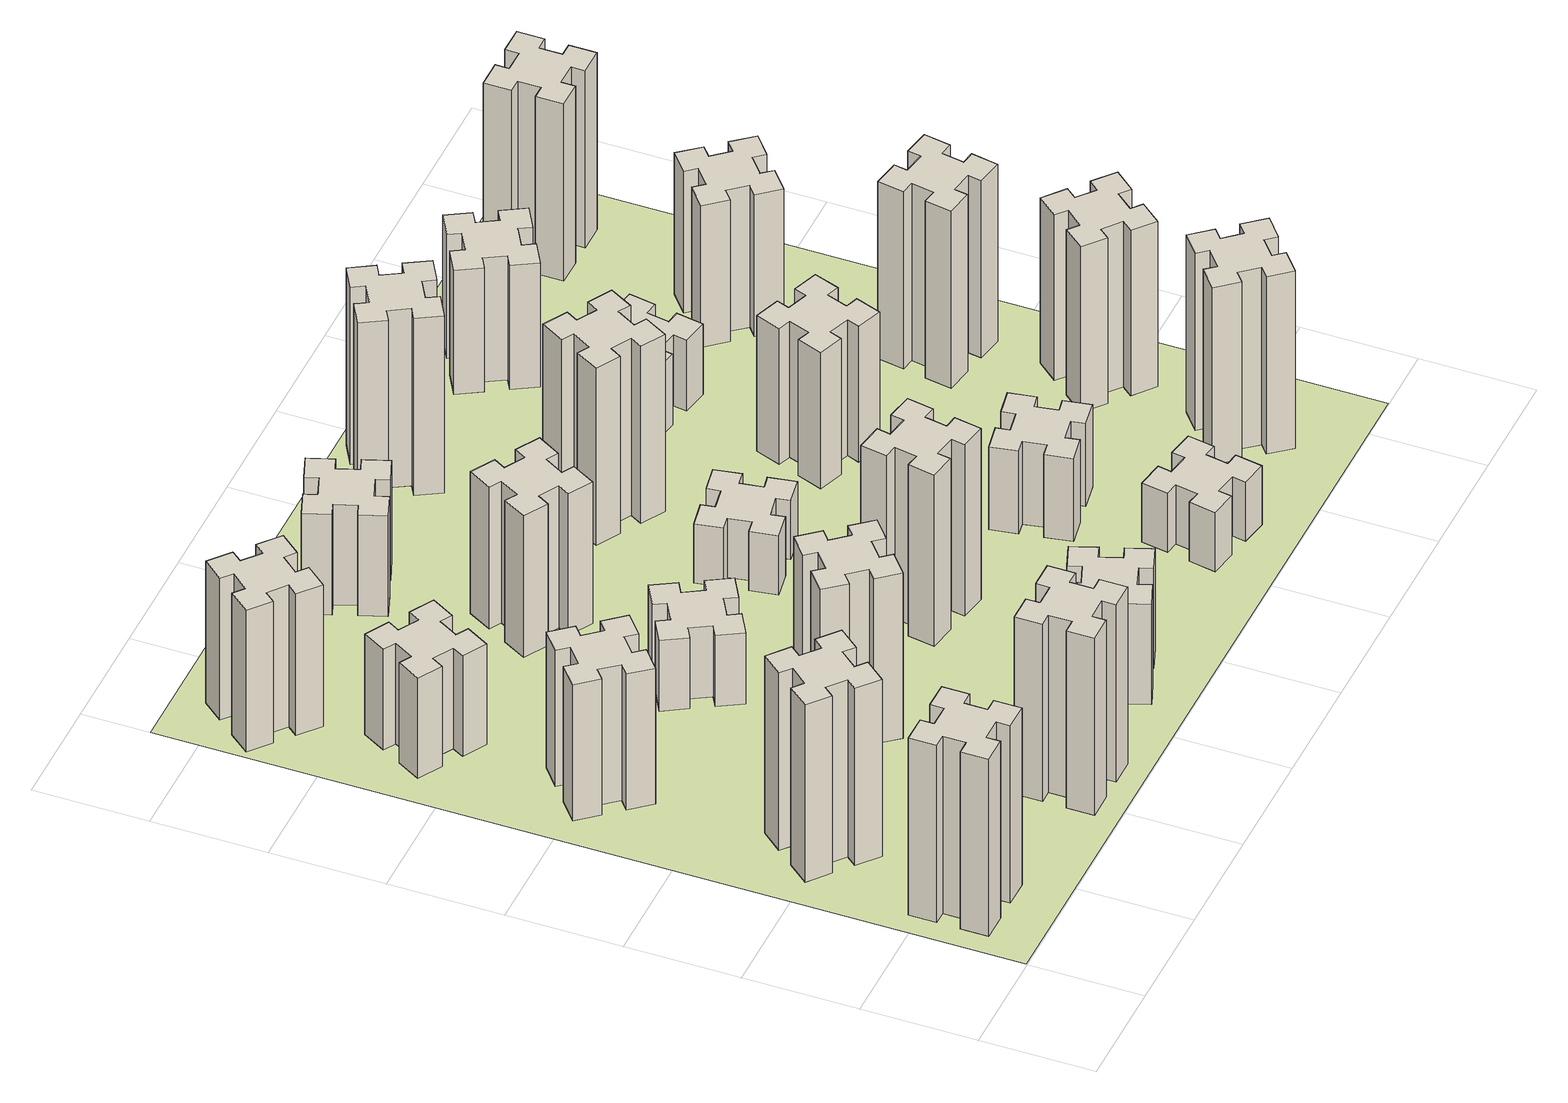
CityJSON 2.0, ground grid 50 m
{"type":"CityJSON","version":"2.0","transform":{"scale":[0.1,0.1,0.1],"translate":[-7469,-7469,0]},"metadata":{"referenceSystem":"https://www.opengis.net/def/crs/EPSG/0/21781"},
"CityObjects":{
"building1":{"type":"Building","attributes":{"class":"1000","function":"1000","usage":"1000","yearOfConstruction":2016,"roofType":"1000","measuredHeight":90,"storeysAboveGround":30,"storeysBelowGround":0},"geometry":[{"type":"Solid","lod":"1","boundaries":[[[[0,1,2,3,4,5,6,7,8,9,10,11,12,13,14,15,16,17,18,19]],[[17,16,20,21]],[[16,15,22,20]],[[15,14,23,22]],[[14,13,24,23]],[[13,12,25,24]],[[12,11,26,25]],[[11,10,27,26]],[[10,9,28,27]],[[9,8,29,28]],[[8,7,30,29]],[[7,6,31,30]],[[6,5,32,31]],[[5,4,33,32]],[[4,3,34,33]],[[3,2,35,34]],[[2,1,36,35]],[[1,0,37,36]],[[0,19,38,37]],[[19,18,39,38]],[[18,17,21,39]],[[24,25,26,27,28,29,30,31,32,33,34,35,36,37,38,39,21,20,22,23]]]]}]},
"building2":{"type":"Building","attributes":{"class":"1000","function":"1000","usage":"1000","yearOfConstruction":2016,"roofType":"1000","measuredHeight":90,"storeysAboveGround":30,"storeysBelowGround":0},"geometry":[{"type":"Solid","lod":"1","boundaries":[[[[40,41,42,43,44,45,46,47,48,49,50,51,52,53,54,55,56,57,58,59]],[[57,56,60,61]],[[56,55,62,60]],[[55,54,63,62]],[[54,53,64,63]],[[53,52,65,64]],[[52,51,66,65]],[[51,50,67,66]],[[50,49,68,67]],[[49,48,69,68]],[[48,47,70,69]],[[47,46,71,70]],[[46,45,72,71]],[[45,44,73,72]],[[44,43,74,73]],[[43,42,75,74]],[[42,41,76,75]],[[41,40,77,76]],[[40,59,78,77]],[[59,58,79,78]],[[58,57,61,79]],[[64,65,66,67,68,69,70,71,72,73,74,75,76,77,78,79,61,60,62,63]]]]}]},
"building3":{"type":"Building","attributes":{"class":"1000","function":"1000","usage":"1000","yearOfConstruction":2016,"roofType":"1000","measuredHeight":69,"storeysAboveGround":30,"storeysBelowGround":0},"geometry":[{"type":"Solid","lod":"1","boundaries":[[[[80,81,82,83,84,85,86,87,88,89,90,91,92,93,94,95,96,97,98,99]],[[97,96,100,101]],[[96,95,102,100]],[[95,94,103,102]],[[94,93,104,103]],[[93,92,105,104]],[[92,91,106,105]],[[91,90,107,106]],[[90,89,108,107]],[[89,88,109,108]],[[88,87,110,109]],[[87,86,111,110]],[[86,85,112,111]],[[85,84,113,112]],[[84,83,114,113]],[[83,82,115,114]],[[82,81,116,115]],[[81,80,117,116]],[[80,99,118,117]],[[99,98,119,118]],[[98,97,101,119]],[[104,105,106,107,108,109,110,111,112,113,114,115,116,117,118,119,101,100,102,103]]]]}]},
"building4":{"type":"Building","attributes":{"class":"1000","function":"1000","usage":"1000","yearOfConstruction":2016,"roofType":"1000","measuredHeight":51,"storeysAboveGround":30,"storeysBelowGround":0},"geometry":[{"type":"Solid","lod":"1","boundaries":[[[[120,121,122,123,124,125,126,127,128,129,130,131,132,133,134,135,136,137,138,139]],[[137,136,140,141]],[[136,135,142,140]],[[135,134,143,142]],[[134,133,144,143]],[[133,132,145,144]],[[132,131,146,145]],[[131,130,147,146]],[[130,129,148,147]],[[129,128,149,148]],[[128,127,150,149]],[[127,126,151,150]],[[126,125,152,151]],[[125,124,153,152]],[[124,123,154,153]],[[123,122,155,154]],[[122,121,156,155]],[[121,120,157,156]],[[120,139,158,157]],[[139,138,159,158]],[[138,137,141,159]],[[144,145,146,147,148,149,150,151,152,153,154,155,156,157,158,159,141,140,142,143]]]]}]},
"building5":{"type":"Building","attributes":{"class":"1000","function":"1000","usage":"1000","yearOfConstruction":2016,"roofType":"1000","measuredHeight":90,"storeysAboveGround":30,"storeysBelowGround":0},"geometry":[{"type":"Solid","lod":"1","boundaries":[[[[160,161,162,163,164,165,166,167,168,169,170,171,172,173,174,175,176,177,178,179]],[[177,176,180,181]],[[176,175,182,180]],[[175,174,183,182]],[[174,173,184,183]],[[173,172,185,184]],[[172,171,186,185]],[[171,170,187,186]],[[170,169,188,187]],[[169,168,189,188]],[[168,167,190,189]],[[167,166,191,190]],[[166,165,192,191]],[[165,164,193,192]],[[164,163,194,193]],[[163,162,195,194]],[[162,161,196,195]],[[161,160,197,196]],[[160,179,198,197]],[[179,178,199,198]],[[178,177,181,199]],[[184,185,186,187,188,189,190,191,192,193,194,195,196,197,198,199,181,180,182,183]]]]}]},
"building6":{"type":"Building","attributes":{"class":"1000","function":"1000","usage":"1000","yearOfConstruction":2016,"roofType":"1000","measuredHeight":72,"storeysAboveGround":30,"storeysBelowGround":0},"geometry":[{"type":"Solid","lod":"1","boundaries":[[[[200,201,202,203,204,205,206,207,208,209,210,211,212,213,214,215,216,217,218,219]],[[217,216,220,221]],[[216,215,222,220]],[[215,214,223,222]],[[214,213,224,223]],[[213,212,225,224]],[[212,211,226,225]],[[211,210,227,226]],[[210,209,228,227]],[[209,208,229,228]],[[208,207,230,229]],[[207,206,231,230]],[[206,205,232,231]],[[205,204,233,232]],[[204,203,234,233]],[[203,202,235,234]],[[202,201,236,235]],[[201,200,237,236]],[[200,219,238,237]],[[219,218,239,238]],[[218,217,221,239]],[[224,225,226,227,228,229,230,231,232,233,234,235,236,237,238,239,221,220,222,223]]]]}]},
"building7":{"type":"Building","attributes":{"class":"1000","function":"1000","usage":"1000","yearOfConstruction":2016,"roofType":"1000","measuredHeight":84,"storeysAboveGround":30,"storeysBelowGround":0},"geometry":[{"type":"Solid","lod":"1","boundaries":[[[[240,241,242,243,244,245,246,247,248,249,250,251,252,253,254,255,256,257,258,259]],[[257,256,260,261]],[[256,255,262,260]],[[255,254,263,262]],[[254,253,264,263]],[[253,252,265,264]],[[252,251,266,265]],[[251,250,267,266]],[[250,249,268,267]],[[249,248,269,268]],[[248,247,270,269]],[[247,246,271,270]],[[246,245,272,271]],[[245,244,273,272]],[[244,243,274,273]],[[243,242,275,274]],[[242,241,276,275]],[[241,240,277,276]],[[240,259,278,277]],[[259,258,279,278]],[[258,257,261,279]],[[264,265,266,267,268,269,270,271,272,273,274,275,276,277,278,279,261,260,262,263]]]]}]},
"building8":{"type":"Building","attributes":{"class":"1000","function":"1000","usage":"1000","yearOfConstruction":2016,"roofType":"1000","measuredHeight":36,"storeysAboveGround":30,"storeysBelowGround":0},"geometry":[{"type":"Solid","lod":"1","boundaries":[[[[280,281,282,283,284,285,286,287,288,289,290,291,292,293,294,295,296,297,298,299]],[[297,296,300,301]],[[296,295,302,300]],[[295,294,303,302]],[[294,293,304,303]],[[293,292,305,304]],[[292,291,306,305]],[[291,290,307,306]],[[290,289,308,307]],[[289,288,309,308]],[[288,287,310,309]],[[287,286,311,310]],[[286,285,312,311]],[[285,284,313,312]],[[284,283,314,313]],[[283,282,315,314]],[[282,281,316,315]],[[281,280,317,316]],[[280,299,318,317]],[[299,298,319,318]],[[298,297,301,319]],[[304,305,306,307,308,309,310,311,312,313,314,315,316,317,318,319,301,300,302,303]]]]}]},
"building9":{"type":"Building","attributes":{"class":"1000","function":"1000","usage":"1000","yearOfConstruction":2016,"roofType":"1000","measuredHeight":51,"storeysAboveGround":30,"storeysBelowGround":0},"geometry":[{"type":"Solid","lod":"1","boundaries":[[[[320,321,322,323,324,325,326,327,328,329,330,331,332,333,334,335,336,337,338,339]],[[337,336,340,341]],[[336,335,342,340]],[[335,334,343,342]],[[334,333,344,343]],[[333,332,345,344]],[[332,331,346,345]],[[331,330,347,346]],[[330,329,348,347]],[[329,328,349,348]],[[328,327,350,349]],[[327,326,351,350]],[[326,325,352,351]],[[325,324,353,352]],[[324,323,354,353]],[[323,322,355,354]],[[322,321,356,355]],[[321,320,357,356]],[[320,339,358,357]],[[339,338,359,358]],[[338,337,341,359]],[[344,345,346,347,348,349,350,351,352,353,354,355,356,357,358,359,341,340,342,343]]]]}]},
"building10":{"type":"Building","attributes":{"class":"1000","function":"1000","usage":"1000","yearOfConstruction":2016,"roofType":"1000","measuredHeight":72,"storeysAboveGround":30,"storeysBelowGround":0},"geometry":[{"type":"Solid","lod":"1","boundaries":[[[[360,361,362,363,364,365,366,367,368,369,370,371,372,373,374,375,376,377,378,379]],[[377,376,380,381]],[[376,375,382,380]],[[375,374,383,382]],[[374,373,384,383]],[[373,372,385,384]],[[372,371,386,385]],[[371,370,387,386]],[[370,369,388,387]],[[369,368,389,388]],[[368,367,390,389]],[[367,366,391,390]],[[366,365,392,391]],[[365,364,393,392]],[[364,363,394,393]],[[363,362,395,394]],[[362,361,396,395]],[[361,360,397,396]],[[360,379,398,397]],[[379,378,399,398]],[[378,377,381,399]],[[384,385,386,387,388,389,390,391,392,393,394,395,396,397,398,399,381,380,382,383]]]]}]},
"building11":{"type":"Building","attributes":{"class":"1000","function":"1000","usage":"1000","yearOfConstruction":2016,"roofType":"1000","measuredHeight":51,"storeysAboveGround":30,"storeysBelowGround":0},"geometry":[{"type":"Solid","lod":"1","boundaries":[[[[400,401,402,403,404,405,406,407,408,409,410,411,412,413,414,415,416,417,418,419]],[[417,416,420,421]],[[416,415,422,420]],[[415,414,423,422]],[[414,413,424,423]],[[413,412,425,424]],[[412,411,426,425]],[[411,410,427,426]],[[410,409,428,427]],[[409,408,429,428]],[[408,407,430,429]],[[407,406,431,430]],[[406,405,432,431]],[[405,404,433,432]],[[404,403,434,433]],[[403,402,435,434]],[[402,401,436,435]],[[401,400,437,436]],[[400,419,438,437]],[[419,418,439,438]],[[418,417,421,439]],[[424,425,426,427,428,429,430,431,432,433,434,435,436,437,438,439,421,420,422,423]]]]}]},
"building12":{"type":"Building","attributes":{"class":"1000","function":"1000","usage":"1000","yearOfConstruction":2016,"roofType":"1000","measuredHeight":87,"storeysAboveGround":30,"storeysBelowGround":0},"geometry":[{"type":"Solid","lod":"1","boundaries":[[[[440,441,442,443,444,445,446,447,448,449,450,451,452,453,454,455,456,457,458,459]],[[457,456,460,461]],[[456,455,462,460]],[[455,454,463,462]],[[454,453,464,463]],[[453,452,465,464]],[[452,451,466,465]],[[451,450,467,466]],[[450,449,468,467]],[[449,448,469,468]],[[448,447,470,469]],[[447,446,471,470]],[[446,445,472,471]],[[445,444,473,472]],[[444,443,474,473]],[[443,442,475,474]],[[442,441,476,475]],[[441,440,477,476]],[[440,459,478,477]],[[459,458,479,478]],[[458,457,461,479]],[[464,465,466,467,468,469,470,471,472,473,474,475,476,477,478,479,461,460,462,463]]]]}]},
"building13":{"type":"Building","attributes":{"class":"1000","function":"1000","usage":"1000","yearOfConstruction":2016,"roofType":"1000","measuredHeight":30,"storeysAboveGround":30,"storeysBelowGround":0},"geometry":[{"type":"Solid","lod":"1","boundaries":[[[[480,481,482,483,484,485,486,487,488,489,490,491,492,493,494,495,496,497,498,499]],[[497,496,500,501]],[[496,495,502,500]],[[495,494,503,502]],[[494,493,504,503]],[[493,492,505,504]],[[492,491,506,505]],[[491,490,507,506]],[[490,489,508,507]],[[489,488,509,508]],[[488,487,510,509]],[[487,486,511,510]],[[486,485,512,511]],[[485,484,513,512]],[[484,483,514,513]],[[483,482,515,514]],[[482,481,516,515]],[[481,480,517,516]],[[480,499,518,517]],[[499,498,519,518]],[[498,497,501,519]],[[504,505,506,507,508,509,510,511,512,513,514,515,516,517,518,519,501,500,502,503]]]]}]},
"building14":{"type":"Building","attributes":{"class":"1000","function":"1000","usage":"1000","yearOfConstruction":2016,"roofType":"1000","measuredHeight":90,"storeysAboveGround":30,"storeysBelowGround":0},"geometry":[{"type":"Solid","lod":"1","boundaries":[[[[520,521,522,523,524,525,526,527,528,529,530,531,532,533,534,535,536,537,538,539]],[[537,536,540,541]],[[536,535,542,540]],[[535,534,543,542]],[[534,533,544,543]],[[533,532,545,544]],[[532,531,546,545]],[[531,530,547,546]],[[530,529,548,547]],[[529,528,549,548]],[[528,527,550,549]],[[527,526,551,550]],[[526,525,552,551]],[[525,524,553,552]],[[524,523,554,553]],[[523,522,555,554]],[[522,521,556,555]],[[521,520,557,556]],[[520,539,558,557]],[[539,538,559,558]],[[538,537,541,559]],[[544,545,546,547,548,549,550,551,552,553,554,555,556,557,558,559,541,540,542,543]]]]}]},
"building15":{"type":"Building","attributes":{"class":"1000","function":"1000","usage":"1000","yearOfConstruction":2016,"roofType":"1000","measuredHeight":30,"storeysAboveGround":30,"storeysBelowGround":0},"geometry":[{"type":"Solid","lod":"1","boundaries":[[[[560,561,562,563,564,565,566,567,568,569,570,571,572,573,574,575,576,577,578,579]],[[577,576,580,581]],[[576,575,582,580]],[[575,574,583,582]],[[574,573,584,583]],[[573,572,585,584]],[[572,571,586,585]],[[571,570,587,586]],[[570,569,588,587]],[[569,568,589,588]],[[568,567,590,589]],[[567,566,591,590]],[[566,565,592,591]],[[565,564,593,592]],[[564,563,594,593]],[[563,562,595,594]],[[562,561,596,595]],[[561,560,597,596]],[[560,579,598,597]],[[579,578,599,598]],[[578,577,581,599]],[[584,585,586,587,588,589,590,591,592,593,594,595,596,597,598,599,581,580,582,583]]]]}]},
"building16":{"type":"Building","attributes":{"class":"1000","function":"1000","usage":"1000","yearOfConstruction":2016,"roofType":"1000","measuredHeight":90,"storeysAboveGround":30,"storeysBelowGround":0},"geometry":[{"type":"Solid","lod":"1","boundaries":[[[[600,601,602,603,604,605,606,607,608,609,610,611,612,613,614,615,616,617,618,619]],[[617,616,620,621]],[[616,615,622,620]],[[615,614,623,622]],[[614,613,624,623]],[[613,612,625,624]],[[612,611,626,625]],[[611,610,627,626]],[[610,609,628,627]],[[609,608,629,628]],[[608,607,630,629]],[[607,606,631,630]],[[606,605,632,631]],[[605,604,633,632]],[[604,603,634,633]],[[603,602,635,634]],[[602,601,636,635]],[[601,600,637,636]],[[600,619,638,637]],[[619,618,639,638]],[[618,617,621,639]],[[624,625,626,627,628,629,630,631,632,633,634,635,636,637,638,639,621,620,622,623]]]]}]},
"building17":{"type":"Building","attributes":{"class":"1000","function":"1000","usage":"1000","yearOfConstruction":2016,"roofType":"1000","measuredHeight":42,"storeysAboveGround":30,"storeysBelowGround":0},"geometry":[{"type":"Solid","lod":"1","boundaries":[[[[640,641,642,643,644,645,646,647,648,649,650,651,652,653,654,655,656,657,658,659]],[[657,656,660,661]],[[656,655,662,660]],[[655,654,663,662]],[[654,653,664,663]],[[653,652,665,664]],[[652,651,666,665]],[[651,650,667,666]],[[650,649,668,667]],[[649,648,669,668]],[[648,647,670,669]],[[647,646,671,670]],[[646,645,672,671]],[[645,644,673,672]],[[644,643,674,673]],[[643,642,675,674]],[[642,641,676,675]],[[641,640,677,676]],[[640,659,678,677]],[[659,658,679,678]],[[658,657,661,679]],[[664,665,666,667,668,669,670,671,672,673,674,675,676,677,678,679,661,660,662,663]]]]}]},
"building18":{"type":"Building","attributes":{"class":"1000","function":"1000","usage":"1000","yearOfConstruction":2016,"roofType":"1000","measuredHeight":69,"storeysAboveGround":30,"storeysBelowGround":0},"geometry":[{"type":"Solid","lod":"1","boundaries":[[[[680,681,682,683,684,685,686,687,688,689,690,691,692,693,694,695,696,697,698,699]],[[697,696,700,701]],[[696,695,702,700]],[[695,694,703,702]],[[694,693,704,703]],[[693,692,705,704]],[[692,691,706,705]],[[691,690,707,706]],[[690,689,708,707]],[[689,688,709,708]],[[688,687,710,709]],[[687,686,711,710]],[[686,685,712,711]],[[685,684,713,712]],[[684,683,714,713]],[[683,682,715,714]],[[682,681,716,715]],[[681,680,717,716]],[[680,699,718,717]],[[699,698,719,718]],[[698,697,701,719]],[[704,705,706,707,708,709,710,711,712,713,714,715,716,717,718,719,701,700,702,703]]]]}]},
"building19":{"type":"Building","attributes":{"class":"1000","function":"1000","usage":"1000","yearOfConstruction":2016,"roofType":"1000","measuredHeight":36,"storeysAboveGround":30,"storeysBelowGround":0},"geometry":[{"type":"Solid","lod":"1","boundaries":[[[[720,721,722,723,724,725,726,727,728,729,730,731,732,733,734,735,736,737,738,739]],[[737,736,740,741]],[[736,735,742,740]],[[735,734,743,742]],[[734,733,744,743]],[[733,732,745,744]],[[732,731,746,745]],[[731,730,747,746]],[[730,729,748,747]],[[729,728,749,748]],[[728,727,750,749]],[[727,726,751,750]],[[726,725,752,751]],[[725,724,753,752]],[[724,723,754,753]],[[723,722,755,754]],[[722,721,756,755]],[[721,720,757,756]],[[720,739,758,757]],[[739,738,759,758]],[[738,737,741,759]],[[744,745,746,747,748,749,750,751,752,753,754,755,756,757,758,759,741,740,742,743]]]]}]},
"building20":{"type":"Building","attributes":{"class":"1000","function":"1000","usage":"1000","yearOfConstruction":2016,"roofType":"1000","measuredHeight":90,"storeysAboveGround":30,"storeysBelowGround":0},"geometry":[{"type":"Solid","lod":"1","boundaries":[[[[760,761,762,763,764,765,766,767,768,769,770,771,772,773,774,775,776,777,778,779]],[[777,776,780,781]],[[776,775,782,780]],[[775,774,783,782]],[[774,773,784,783]],[[773,772,785,784]],[[772,771,786,785]],[[771,770,787,786]],[[770,769,788,787]],[[769,768,789,788]],[[768,767,790,789]],[[767,766,791,790]],[[766,765,792,791]],[[765,764,793,792]],[[764,763,794,793]],[[763,762,795,794]],[[762,761,796,795]],[[761,760,797,796]],[[760,779,798,797]],[[779,778,799,798]],[[778,777,781,799]],[[784,785,786,787,788,789,790,791,792,793,794,795,796,797,798,799,781,780,782,783]]]]}]},
"building21":{"type":"Building","attributes":{"class":"1000","function":"1000","usage":"1000","yearOfConstruction":2016,"roofType":"1000","measuredHeight":63,"storeysAboveGround":30,"storeysBelowGround":0},"geometry":[{"type":"Solid","lod":"1","boundaries":[[[[800,801,802,803,804,805,806,807,808,809,810,811,812,813,814,815,816,817,818,819]],[[817,816,820,821]],[[816,815,822,820]],[[815,814,823,822]],[[814,813,824,823]],[[813,812,825,824]],[[812,811,826,825]],[[811,810,827,826]],[[810,809,828,827]],[[809,808,829,828]],[[808,807,830,829]],[[807,806,831,830]],[[806,805,832,831]],[[805,804,833,832]],[[804,803,834,833]],[[803,802,835,834]],[[802,801,836,835]],[[801,800,837,836]],[[800,819,838,837]],[[819,818,839,838]],[[818,817,821,839]],[[824,825,826,827,828,829,830,831,832,833,834,835,836,837,838,839,821,820,822,823]]]]}]},
"building22":{"type":"Building","attributes":{"class":"1000","function":"1000","usage":"1000","yearOfConstruction":2016,"roofType":"1000","measuredHeight":84,"storeysAboveGround":30,"storeysBelowGround":0},"geometry":[{"type":"Solid","lod":"1","boundaries":[[[[840,841,842,843,844,845,846,847,848,849,850,851,852,853,854,855,856,857,858,859]],[[857,856,860,861]],[[856,855,862,860]],[[855,854,863,862]],[[854,853,864,863]],[[853,852,865,864]],[[852,851,866,865]],[[851,850,867,866]],[[850,849,868,867]],[[849,848,869,868]],[[848,847,870,869]],[[847,846,871,870]],[[846,845,872,871]],[[845,844,873,872]],[[844,843,874,873]],[[843,842,875,874]],[[842,841,876,875]],[[841,840,877,876]],[[840,859,878,877]],[[859,858,879,878]],[[858,857,861,879]],[[864,865,866,867,868,869,870,871,872,873,874,875,876,877,878,879,861,860,862,863]]]]}]},
"building23":{"type":"Building","attributes":{"class":"1000","function":"1000","usage":"1000","yearOfConstruction":2016,"roofType":"1000","measuredHeight":90,"storeysAboveGround":30,"storeysBelowGround":0},"geometry":[{"type":"Solid","lod":"1","boundaries":[[[[880,881,882,883,884,885,886,887,888,889,890,891,892,893,894,895,896,897,898,899]],[[897,896,900,901]],[[896,895,902,900]],[[895,894,903,902]],[[894,893,904,903]],[[893,892,905,904]],[[892,891,906,905]],[[891,890,907,906]],[[890,889,908,907]],[[889,888,909,908]],[[888,887,910,909]],[[887,886,911,910]],[[886,885,912,911]],[[885,884,913,912]],[[884,883,914,913]],[[883,882,915,914]],[[882,881,916,915]],[[881,880,917,916]],[[880,899,918,917]],[[899,898,919,918]],[[898,897,901,919]],[[904,905,906,907,908,909,910,911,912,913,914,915,916,917,918,919,901,900,902,903]]]]}]},
"building24":{"type":"Building","attributes":{"class":"1000","function":"1000","usage":"1000","yearOfConstruction":2016,"roofType":"1000","measuredHeight":72,"storeysAboveGround":30,"storeysBelowGround":0},"geometry":[{"type":"Solid","lod":"1","boundaries":[[[[920,921,922,923,924,925,926,927,928,929,930,931,932,933,934,935,936,937,938,939]],[[937,936,940,941]],[[936,935,942,940]],[[935,934,943,942]],[[934,933,944,943]],[[933,932,945,944]],[[932,931,946,945]],[[931,930,947,946]],[[930,929,948,947]],[[929,928,949,948]],[[928,927,950,949]],[[927,926,951,950]],[[926,925,952,951]],[[925,924,953,952]],[[924,923,954,953]],[[923,922,955,954]],[[922,921,956,955]],[[921,920,957,956]],[[920,939,958,957]],[[939,938,959,958]],[[938,937,941,959]],[[944,945,946,947,948,949,950,951,952,953,954,955,956,957,958,959,941,940,942,943]]]]}]},
"building25":{"type":"Building","attributes":{"class":"1000","function":"1000","usage":"1000","yearOfConstruction":2016,"roofType":"1000","measuredHeight":90,"storeysAboveGround":30,"storeysBelowGround":0},"geometry":[{"type":"Solid","lod":"1","boundaries":[[[[960,961,962,963,964,965,966,967,968,969,970,971,972,973,974,975,976,977,978,979]],[[977,976,980,981]],[[976,975,982,980]],[[975,974,983,982]],[[974,973,984,983]],[[973,972,985,984]],[[972,971,986,985]],[[971,970,987,986]],[[970,969,988,987]],[[969,968,989,988]],[[968,967,990,989]],[[967,966,991,990]],[[966,965,992,991]],[[965,964,993,992]],[[964,963,994,993]],[[963,962,995,994]],[[962,961,996,995]],[[961,960,997,996]],[[960,979,998,997]],[[979,978,999,998]],[[978,977,981,999]],[[984,985,986,987,988,989,990,991,992,993,994,995,996,997,998,999,981,980,982,983]]]]}]},
"landuse1":{"type":"LandUse","attributes":{"name":"plot1","function":"1010"},"geometry":[{"type":"MultiSurface","lod":"1","boundaries":[[[1000,1001,1002,1003]]]}]}
},
"vertices":[
[165,425,0],[165,325,0],[105,325,0],[105,205,0],[225,205,0],[225,265,0],[325,265,0],[325,205,0],[445,205,0],[445,325,0],[385,325,0],[385,425,0],[445,425,0],[445,545,0],[325,545,0],[325,485,0],[225,485,0],[225,545,0],[105,545,0],[105,425,0],[225,485,900],[225,545,900],[325,485,900],[325,545,900],[445,545,900],[445,425,900],[385,425,900],[385,325,900],[445,325,900],[445,205,900],[325,205,900],[325,265,900],[225,265,900],[225,205,900],[105,205,900],[105,325,900],[165,325,900],[165,425,900],[105,425,900],[105,545,900],
[484,1067,0],[408,1132,0],[446,1178,0],[354,1255,0],[277,1163,0],[323,1124,0],[259,1048,0],[213,1086,0],[136,994,0],[228,917,0],[266,963,0],[343,899,0],[304,853,0],[396,776,0],[473,868,0],[427,906,0],[492,983,0],[538,944,0],[615,1036,0],[523,1113,0],[492,983,900],[538,944,900],[427,906,900],[473,868,900],[396,776,900],[304,853,900],[343,899,900],[266,963,900],[228,917,900],[136,994,900],[213,1086,900],[259,1048,900],[323,1124,900],[277,1163,900],[354,1255,900],[446,1178,900],[408,1132,900],[484,1067,900],[523,1113,900],[615,1036,900],
[492,1988,0],[427,2064,0],[473,2103,0],[396,2195,0],[304,2118,0],[343,2072,0],[266,2007,0],[228,2053,0],[136,1976,0],[213,1884,0],[259,1923,0],[323,1846,0],[277,1808,0],[354,1716,0],[446,1793,0],[408,1839,0],[484,1903,0],[523,1857,0],[615,1934,0],[538,2026,0],[484,1903,690],[523,1857,690],[408,1839,690],[446,1793,690],[354,1716,690],[277,1808,690],[323,1846,690],[259,1923,690],[213,1884,690],[136,1976,690],[228,2053,690],[266,2007,690],[343,2072,690],[304,2118,690],[396,2195,690],[473,2103,690],[427,2064,690],[492,1988,690],[538,2026,690],[615,1934,690],
[446,2597,0],[496,2684,0],[548,2654,0],[608,2758,0],[504,2818,0],[474,2766,0],[387,2816,0],[417,2868,0],[313,2928,0],[253,2824,0],[305,2794,0],[255,2707,0],[203,2737,0],[143,2633,0],[247,2573,0],[277,2625,0],[364,2575,0],[334,2523,0],[438,2463,0],[498,2567,0],[364,2575,510],[334,2523,510],[277,2625,510],[247,2573,510],[143,2633,510],[203,2737,510],[255,2707,510],[305,2794,510],[253,2824,510],[313,2928,510],[417,2868,510],[387,2816,510],[474,2766,510],[504,2818,510],[608,2758,510],[548,2654,510],[496,2684,510],[446,2597,510],[498,2567,510],[438,2463,510],
[1225,225,0],[1225,325,0],[1285,325,0],[1285,445,0],[1165,445,0],[1165,385,0],[1065,385,0],[1065,445,0],[945,445,0],[945,325,0],[1005,325,0],[1005,225,0],[945,225,0],[945,105,0],[1065,105,0],[1065,165,0],[1165,165,0],[1165,105,0],[1285,105,0],[1285,225,0],[1165,165,900],[1165,105,900],[1065,165,900],[1065,105,900],[945,105,900],[945,225,900],[1005,225,900],[1005,325,900],[945,325,900],[945,445,900],[1065,445,900],[1065,385,900],[1165,385,900],[1165,445,900],[1285,445,900],[1285,325,900],[1225,325,900],[1225,225,900],[1285,225,900],[1285,105,900],
[384,3387,0],[308,3452,0],[346,3498,0],[254,3575,0],[177,3483,0],[223,3444,0],[159,3368,0],[113,3406,0],[36,3314,0],[128,3237,0],[166,3283,0],[243,3219,0],[204,3173,0],[296,3096,0],[373,3188,0],[327,3226,0],[392,3303,0],[438,3264,0],[515,3356,0],[423,3433,0],[392,3303,720],[438,3264,720],[327,3226,720],[373,3188,720],[296,3096,720],[204,3173,720],[243,3219,720],[166,3283,720],[128,3237,720],[36,3314,720],[113,3406,720],[159,3368,720],[223,3444,720],[177,3483,720],[254,3575,720],[346,3498,720],[308,3452,720],[384,3387,720],[423,3433,720],[515,3356,720],
[1083,1332,0],[1006,1267,0],[968,1313,0],[876,1236,0],[953,1144,0],[999,1183,0],[1063,1106,0],[1017,1068,0],[1094,976,0],[1186,1053,0],[1148,1099,0],[1224,1163,0],[1263,1117,0],[1355,1194,0],[1278,1286,0],[1232,1248,0],[1167,1324,0],[1213,1363,0],[1136,1455,0],[1044,1378,0],[1167,1324,840],[1213,1363,840],[1232,1248,840],[1278,1286,840],[1355,1194,840],[1263,1117,840],[1224,1163,840],[1148,1099,840],[1186,1053,840],[1094,976,840],[1017,1068,840],[1063,1106,840],[999,1183,840],[953,1144,840],[876,1236,840],[968,1313,840],[1006,1267,840],[1083,1332,840],[1044,1378,840],[1136,1455,840],
[1104,1976,0],[1017,1926,0],[987,1978,0],[883,1918,0],[943,1814,0],[995,1844,0],[1045,1757,0],[993,1727,0],[1053,1623,0],[1157,1683,0],[1127,1735,0],[1214,1785,0],[1244,1733,0],[1348,1793,0],[1288,1897,0],[1236,1867,0],[1186,1954,0],[1238,1984,0],[1178,2088,0],[1074,2028,0],[1186,1954,360],[1238,1984,360],[1236,1867,360],[1288,1897,360],[1348,1793,360],[1244,1733,360],[1214,1785,360],[1127,1735,360],[1157,1683,360],[1053,1623,360],[993,1727,360],[1045,1757,360],[995,1844,360],[943,1814,360],[883,1918,360],[987,1978,360],[1017,1926,360],[1104,1976,360],[1074,2028,360],[1178,2088,360],
[1765,496,0],[1671,462,0],[1650,518,0],[1537,477,0],[1579,364,0],[1635,385,0],[1669,291,0],[1613,270,0],[1654,157,0],[1767,199,0],[1746,255,0],[1840,289,0],[1860,233,0],[1973,274,0],[1932,387,0],[1876,366,0],[1842,460,0],[1898,480,0],[1857,593,0],[1744,552,0],[1842,460,510],[1898,480,510],[1876,366,510],[1932,387,510],[1973,274,510],[1860,233,510],[1840,289,510],[1746,255,510],[1767,199,510],[1654,157,510],[1613,270,510],[1669,291,510],[1635,385,510],[1579,364,510],[1537,477,510],[1650,518,510],[1671,462,510],[1765,496,510],[1744,552,510],[1857,593,510],
[1314,2666,0],[1227,2716,0],[1257,2768,0],[1153,2828,0],[1093,2724,0],[1145,2694,0],[1095,2607,0],[1043,2637,0],[983,2533,0],[1087,2473,0],[1117,2525,0],[1204,2475,0],[1174,2423,0],[1278,2363,0],[1338,2467,0],[1286,2497,0],[1336,2584,0],[1388,2554,0],[1448,2658,0],[1344,2718,0],[1336,2584,720],[1388,2554,720],[1286,2497,720],[1338,2467,720],[1278,2363,720],[1174,2423,720],[1204,2475,720],[1117,2525,720],[1087,2473,720],[983,2533,720],[1043,2637,720],[1095,2607,720],[1145,2694,720],[1093,2724,720],[1153,2828,720],[1257,2768,720],[1227,2716,720],[1314,2666,720],[1344,2718,720],[1448,2658,720],
[1125,3456,0],[1031,3422,0],[1010,3478,0],[897,3437,0],[939,3324,0],[995,3345,0],[1029,3251,0],[973,3230,0],[1014,3117,0],[1127,3159,0],[1106,3215,0],[1200,3249,0],[1220,3193,0],[1333,3234,0],[1292,3347,0],[1236,3326,0],[1202,3420,0],[1258,3440,0],[1217,3553,0],[1104,3512,0],[1202,3420,510],[1258,3440,510],[1236,3326,510],[1292,3347,510],[1333,3234,510],[1220,3193,510],[1200,3249,510],[1106,3215,510],[1127,3159,510],[1014,3117,510],[973,3230,510],[1029,3251,510],[995,3345,510],[939,3324,510],[897,3437,510],[1010,3478,510],[1031,3422,510],[1125,3456,510],[1104,3512,510],[1217,3553,510],
[1955,1147,0],[1972,1245,0],[2031,1235,0],[2052,1353,0],[1934,1374,0],[1924,1315,0],[1825,1332,0],[1836,1391,0],[1717,1412,0],[1697,1294,0],[1756,1284,0],[1738,1185,0],[1679,1196,0],[1658,1077,0],[1777,1057,0],[1787,1116,0],[1885,1098,0],[1875,1039,0],[1993,1018,0],[2014,1137,0],[1885,1098,870],[1875,1039,870],[1787,1116,870],[1777,1057,870],[1658,1077,870],[1679,1196,870],[1738,1185,870],[1756,1284,870],[1697,1294,870],[1717,1412,870],[1836,1391,870],[1825,1332,870],[1924,1315,870],[1934,1374,870],[2052,1353,870],[2031,1235,870],[1972,1245,870],[1955,1147,870],[2014,1137,870],[1993,1018,870],
[1972,1925,0],[1955,2024,0],[2014,2034,0],[1993,2152,0],[1875,2131,0],[1885,2072,0],[1787,2055,0],[1777,2114,0],[1658,2093,0],[1679,1975,0],[1738,1985,0],[1756,1887,0],[1697,1877,0],[1717,1758,0],[1836,1779,0],[1825,1838,0],[1924,1856,0],[1934,1797,0],[2052,1817,0],[2031,1936,0],[1924,1856,300],[1934,1797,300],[1825,1838,300],[1836,1779,300],[1717,1758,300],[1697,1877,300],[1756,1887,300],[1738,1985,300],[1679,1975,300],[1658,2093,300],[1777,2114,300],[1787,2055,300],[1885,2072,300],[1875,2131,300],[1993,2152,300],[2014,2034,300],[1955,2024,300],[1972,1925,300],[2031,1936,300],[2052,1817,300],
[2026,2497,0],[2076,2584,0],[2128,2554,0],[2188,2658,0],[2084,2718,0],[2054,2666,0],[1967,2716,0],[1997,2768,0],[1893,2828,0],[1833,2724,0],[1885,2694,0],[1835,2607,0],[1783,2637,0],[1723,2533,0],[1827,2473,0],[1857,2525,0],[1944,2475,0],[1914,2423,0],[2018,2363,0],[2078,2467,0],[1944,2475,900],[1914,2423,900],[1857,2525,900],[1827,2473,900],[1723,2533,900],[1783,2637,900],[1835,2607,900],[1885,2694,900],[1833,2724,900],[1893,2828,900],[1997,2768,900],[1967,2716,900],[2054,2666,900],[2084,2718,900],[2188,2658,900],[2128,2554,900],[2076,2584,900],[2026,2497,900],[2078,2467,900],[2018,2363,900],
[2596,444,0],[2578,345,0],[2519,356,0],[2498,237,0],[2617,217,0],[2627,276,0],[2725,258,0],[2715,199,0],[2833,178,0],[2854,297,0],[2795,307,0],[2812,405,0],[2871,395,0],[2892,513,0],[2774,534,0],[2764,475,0],[2665,492,0],[2676,551,0],[2557,572,0],[2537,454,0],[2665,492,300],[2676,551,300],[2764,475,300],[2774,534,300],[2892,513,300],[2871,395,300],[2812,405,300],[2795,307,300],[2854,297,300],[2833,178,300],[2715,199,300],[2725,258,300],[2627,276,300],[2617,217,300],[2498,237,300],[2519,356,300],[2578,345,300],[2596,444,300],[2537,454,300],[2557,572,300],
[1844,3556,0],[1757,3506,0],[1727,3558,0],[1623,3498,0],[1683,3394,0],[1735,3424,0],[1785,3337,0],[1733,3307,0],[1793,3203,0],[1897,3263,0],[1867,3315,0],[1954,3365,0],[1984,3313,0],[2088,3373,0],[2028,3477,0],[1976,3447,0],[1926,3534,0],[1978,3564,0],[1918,3668,0],[1814,3608,0],[1926,3534,900],[1978,3564,900],[1976,3447,900],[2028,3477,900],[2088,3373,900],[1984,3313,900],[1954,3365,900],[1867,3315,900],[1897,3263,900],[1793,3203,900],[1733,3307,900],[1785,3337,900],[1735,3424,900],[1683,3394,900],[1623,3498,900],[1727,3558,900],[1757,3506,900],[1844,3556,900],[1814,3608,900],[1918,3668,900],
[2625,1132,0],[2527,1115,0],[2517,1174,0],[2398,1153,0],[2419,1035,0],[2478,1045,0],[2496,947,0],[2437,937,0],[2457,818,0],[2576,839,0],[2565,898,0],[2664,916,0],[2674,857,0],[2792,877,0],[2771,996,0],[2712,985,0],[2695,1084,0],[2754,1094,0],[2733,1212,0],[2615,1191,0],[2695,1084,420],[2754,1094,420],[2712,985,420],[2771,996,420],[2792,877,420],[2674,857,420],[2664,916,420],[2565,898,420],[2576,839,420],[2457,818,420],[2437,937,420],[2496,947,420],[2478,1045,420],[2419,1035,420],[2398,1153,420],[2517,1174,420],[2527,1115,420],[2625,1132,420],[2615,1191,420],[2733,1212,420],
[2682,1871,0],[2716,1965,0],[2772,1944,0],[2813,2057,0],[2700,2098,0],[2680,2042,0],[2586,2076,0],[2607,2132,0],[2494,2173,0],[2453,2060,0],[2509,2040,0],[2475,1946,0],[2419,1967,0],[2377,1854,0],[2490,1813,0],[2511,1869,0],[2605,1835,0],[2584,1779,0],[2697,1737,0],[2738,1850,0],[2605,1835,690],[2584,1779,690],[2511,1869,690],[2490,1813,690],[2377,1854,690],[2419,1967,690],[2475,1946,690],[2509,2040,690],[2453,2060,690],[2494,2173,690],[2607,2132,690],[2586,2076,690],[2680,2042,690],[2700,2098,690],[2813,2057,690],[2772,1944,690],[2716,1965,690],[2682,1871,690],[2738,1850,690],[2697,1737,690],
[2664,2795,0],[2565,2812,0],[2576,2871,0],[2457,2892,0],[2437,2774,0],[2496,2764,0],[2478,2665,0],[2419,2676,0],[2398,2557,0],[2517,2537,0],[2527,2596,0],[2625,2578,0],[2615,2519,0],[2733,2498,0],[2754,2617,0],[2695,2627,0],[2712,2725,0],[2771,2715,0],[2792,2833,0],[2674,2854,0],[2712,2725,360],[2771,2715,360],[2695,2627,360],[2754,2617,360],[2733,2498,360],[2615,2519,360],[2625,2578,360],[2527,2596,360],[2517,2537,360],[2398,2557,360],[2419,2676,360],[2478,2665,360],[2496,2764,360],[2437,2774,360],[2457,2892,360],[2576,2871,360],[2565,2812,360],[2664,2795,360],[2674,2854,360],[2792,2833,360],
[3368,359,0],[3444,423,0],[3483,377,0],[3575,454,0],[3498,546,0],[3452,508,0],[3387,584,0],[3433,623,0],[3356,715,0],[3264,638,0],[3303,592,0],[3226,527,0],[3188,573,0],[3096,496,0],[3173,404,0],[3219,443,0],[3283,366,0],[3237,328,0],[3314,236,0],[3406,313,0],[3283,366,900],[3237,328,900],[3219,443,900],[3173,404,900],[3096,496,900],[3188,573,900],[3226,527,900],[3303,592,900],[3264,638,900],[3356,715,900],[3433,623,900],[3387,584,900],[3452,508,900],[3498,546,900],[3575,454,900],[3483,377,900],[3444,423,900],[3368,359,900],[3406,313,900],[3314,236,900],
[2716,3347,0],[2666,3434,0],[2718,3464,0],[2658,3568,0],[2554,3508,0],[2584,3456,0],[2497,3406,0],[2467,3458,0],[2363,3398,0],[2423,3294,0],[2475,3324,0],[2525,3237,0],[2473,3207,0],[2533,3103,0],[2637,3163,0],[2607,3215,0],[2694,3265,0],[2724,3213,0],[2828,3273,0],[2768,3377,0],[2694,3265,630],[2724,3213,630],[2607,3215,630],[2637,3163,630],[2533,3103,630],[2473,3207,630],[2525,3237,630],[2475,3324,630],[2423,3294,630],[2363,3398,630],[2467,3458,630],[2497,3406,630],[2584,3456,630],[2554,3508,630],[2658,3568,630],[2718,3464,630],[2666,3434,630],[2716,3347,630],[2768,3377,630],[2828,3273,630],
[3487,1006,0],[3552,1083,0],[3598,1044,0],[3675,1136,0],[3583,1213,0],[3544,1167,0],[3468,1232,0],[3506,1278,0],[3414,1355,0],[3337,1263,0],[3383,1224,0],[3319,1148,0],[3273,1186,0],[3196,1094,0],[3288,1017,0],[3326,1063,0],[3403,999,0],[3364,953,0],[3456,876,0],[3533,968,0],[3403,999,840],[3364,953,840],[3326,1063,840],[3288,1017,840],[3196,1094,840],[3273,1186,840],[3319,1148,840],[3383,1224,840],[3337,1263,840],[3414,1355,840],[3506,1278,840],[3468,1232,840],[3544,1167,840],[3583,1213,840],[3675,1136,840],[3598,1044,840],[3552,1083,840],[3487,1006,840],[3533,968,840],[3456,876,840],
[3267,1656,0],[3365,1638,0],[3355,1579,0],[3473,1558,0],[3494,1677,0],[3435,1687,0],[3452,1785,0],[3511,1775,0],[3532,1893,0],[3414,1914,0],[3404,1855,0],[3305,1872,0],[3316,1931,0],[3197,1952,0],[3177,1834,0],[3236,1824,0],[3218,1725,0],[3159,1736,0],[3138,1617,0],[3257,1597,0],[3218,1725,900],[3159,1736,900],[3236,1824,900],[3177,1834,900],[3197,1952,900],[3316,1931,900],[3305,1872,900],[3404,1855,900],[3414,1914,900],[3532,1893,900],[3511,1775,900],[3452,1785,900],[3435,1687,900],[3494,1677,900],[3473,1558,900],[3355,1579,900],[3365,1638,900],[3267,1656,900],[3257,1597,900],[3138,1617,900],
[3119,2563,0],[3183,2486,0],[3137,2448,0],[3214,2356,0],[3306,2433,0],[3268,2479,0],[3344,2543,0],[3383,2497,0],[3475,2574,0],[3398,2666,0],[3352,2628,0],[3287,2704,0],[3333,2743,0],[3256,2835,0],[3164,2758,0],[3203,2712,0],[3126,2647,0],[3088,2693,0],[2996,2616,0],[3073,2524,0],[3126,2647,720],[3088,2693,720],[3203,2712,720],[3164,2758,720],[3256,2835,720],[3333,2743,720],[3287,2704,720],[3352,2628,720],[3398,2666,720],[3475,2574,720],[3383,2497,720],[3344,2543,720],[3268,2479,720],[3306,2433,720],[3214,2356,720],[3137,2448,720],[3183,2486,720],[3119,2563,720],[3073,2524,720],[2996,2616,720],
[3285,3325,0],[3385,3325,0],[3385,3265,0],[3505,3265,0],[3505,3385,0],[3445,3385,0],[3445,3485,0],[3505,3485,0],[3505,3605,0],[3385,3605,0],[3385,3545,0],[3285,3545,0],[3285,3605,0],[3165,3605,0],[3165,3485,0],[3225,3485,0],[3225,3385,0],[3165,3385,0],[3165,3265,0],[3285,3265,0],[3225,3385,900],[3165,3385,900],[3225,3485,900],[3165,3485,900],[3165,3605,900],[3285,3605,900],[3285,3545,900],[3385,3545,900],[3385,3605,900],[3505,3605,900],[3505,3485,900],[3445,3485,900],[3445,3385,900],[3505,3385,900],[3505,3265,900],[3385,3265,900],[3385,3325,900],[3285,3325,900],[3285,3265,900],[3165,3265,900],
[5,3705,0],[3705,3705,0],[3705,5,0],[5,5,0]
]}
